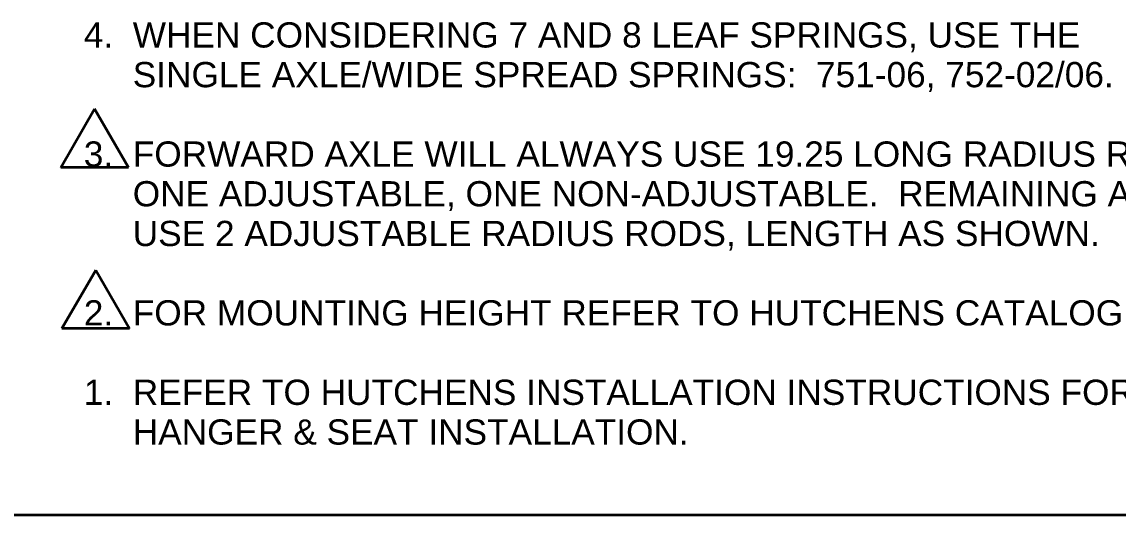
# Model space of a CAD drawing. Header units: inches. Extents: x 0 to 267, y 0 to 172.
# Drawn here: x 119.5 to 176.6, y 4.1 to 29.7 of the extents above; entities that cross this region are included whole.
import ezdxf
from ezdxf.enums import TextEntityAlignment as Align

# ---------------------------------------------------------------- set-up
doc = ezdxf.new("R2010")
doc.units = ezdxf.units.IN
doc.header["$LTSCALE"] = 8
doc.header["$MEASUREMENT"] = 0
doc.layers.add('Sketch Geometry(Hutchens)', color=7, linetype='Continuous', lineweight=35)
doc.layers.add('Symbols(Hutchens)', color=7, linetype='Continuous', lineweight=25)
doc.styles.add('Hutchens .164', font='ARIAL.TTF')
doc.styles.add('Hutchens .180', font='ARIAL.TTF')

# ---------------------------------------------------------------- blocks, each defined once
blk = doc.blocks.new('Borders D-SIZE')
at = {"layer": 'Sketch Geometry(Hutchens)'}
blk.add_line((32.9537, 0.5117), (0.9537, 0.5117), dxfattribs=at)
at = {"layer": 'Symbols(Hutchens)', "color": 7}
for tag, height, style, p in [('PART_NO', 0.164, 'Hutchens .164', (33.0853, 2.8866)), ('Sheet_number', 0.164, 'Hutchens .164', (33.1339, 1.1147)), ('REV', 0.18, 'Hutchens .180', (33.0853, 1.5662)), ('SHTS_(TOTAL)', 0.164, 'Hutchens .164', (33.1339, 0.6452))]:
    blk.add_attdef(tag, text='', height=height, rotation=270, dxfattribs=dict(at, style=style)).set_placement(p, align=Align.MIDDLE_CENTER)
blk = doc.blocks.new('FLAG')
at = {"layer": 'Sketch Geometry(Hutchens)'}
for p, q in [((-0.22, -0.1905), (0, 0.1905)), ((0, 0.1905), (0.22, -0.1905)), ((0.22, -0.1905), (-0.22, -0.1905))]:
    blk.add_line(p, q, dxfattribs=at)
at = {"layer": 'Symbols(Hutchens)', "color": 7, "style": 'Hutchens .164'}
blk.add_attdef('NO:', text='', height=0.164, dxfattribs=at).set_placement((-0.0034, -0.0497), align=Align.MIDDLE_CENTER)

msp = doc.modelspace()

# ---------------------------------------------------------------- block references
at = {"xscale": 8, "yscale": 8, "zscale": 8}
for name, p in [('Borders D-SIZE', (0, 0)), ('FLAG', (123.3176, 23.6948)), ('FLAG', (123.3826, 15.3138))]:
    msp.add_blockref(name, p, dxfattribs=at)

# ---------------------------------------------------------------- texts
at = {"layer": 'Symbols(Hutchens)', "color": 7, "insert": (122.7596, 7.7406), "char_height": 1.312, "width": 60.404998, "attachment_point": 7, "line_spacing_factor": 0.944221, "style": 'Hutchens .164'}
msp.add_mtext('{4.  WHEN CONSIDERING 7 AND 8 LEAF SPRINGS, USE THE\\P     SINGLE AXLE/WIDE SPREAD SPRINGS:  751-06, 752-02/06.\\P \\P3.  FORWARD AXLE WILL ALWAYS USE 19.25 LONG RADIUS RODS,\\P     ONE ADJUSTABLE, ONE NON-ADJUSTABLE.  REMAINING AXLE(S)\\P     USE 2 ADJUSTABLE RADIUS RODS, LENGTH AS SHOWN.\\P \\P2.  FOR MOUNTING HEIGHT REFER TO HUTCHENS CATALOG.\\P \\P1.  REFER TO HUTCHENS INSTALLATION INSTRUCTIONS FOR\\P     HANGER & SEAT INSTALLATION.}', dxfattribs=at)

doc.saveas('drawing.dxf')
